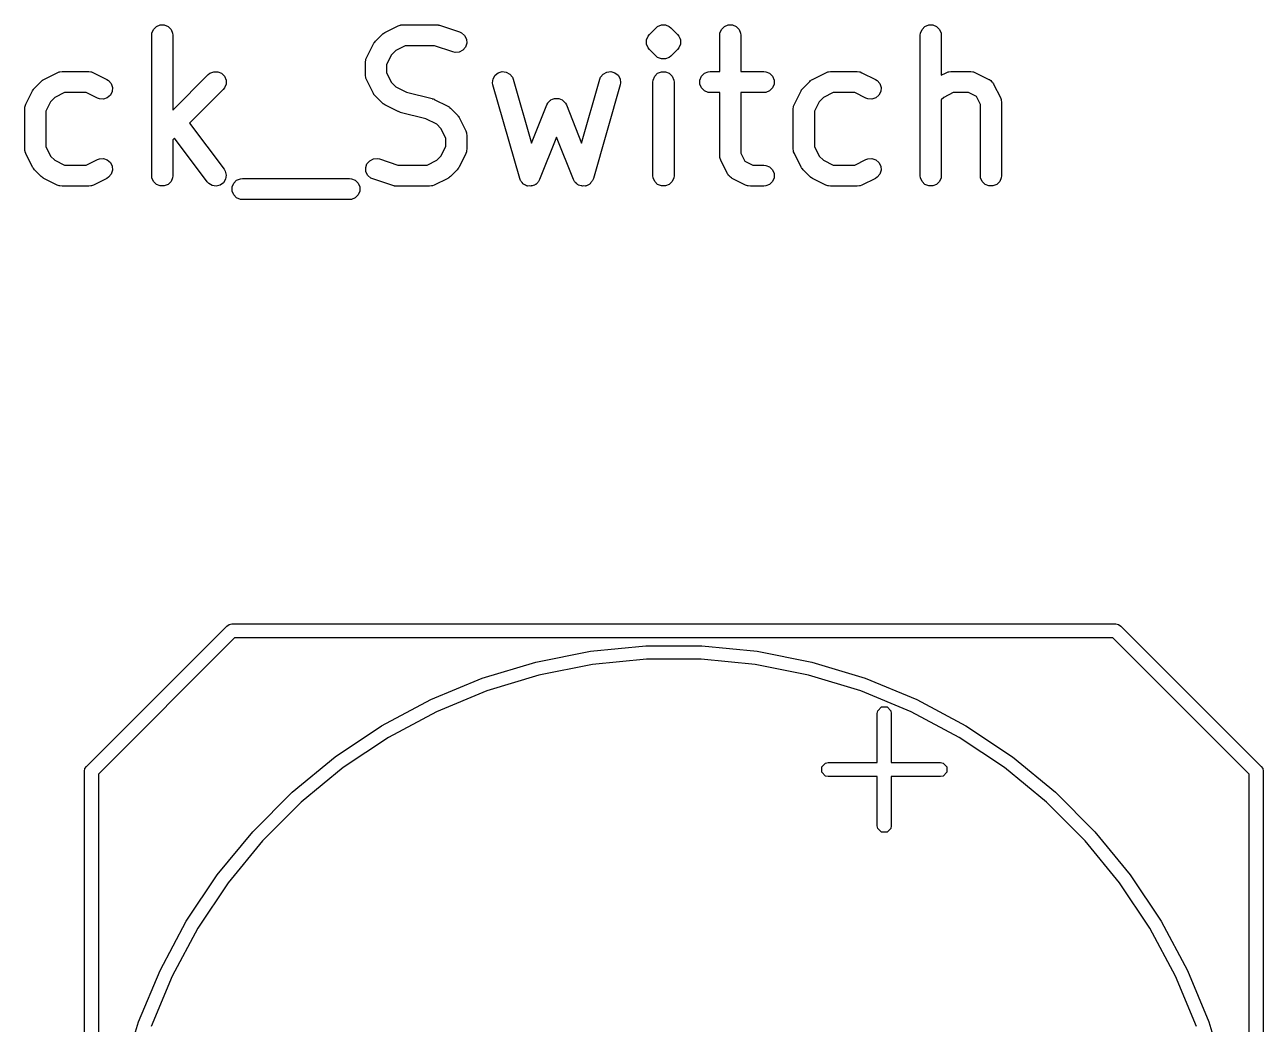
# Model space of a CAD drawing. Header units: inches. Extents: x 4.65 to 7.43, y -3.99 to -2.61.
# Drawn here: x 4.9689 to 5.3164, y -3.6829 to -3.4026 of the extents above; entities that cross this region are included whole.
import ezdxf

# ---------------------------------------------------------------- set-up
doc = ezdxf.new("R2010")
doc.units = ezdxf.units.IN
doc.header["$MEASUREMENT"] = 0
doc.layers.add('BLACK', color=250, linetype='CONTINUOUS')

msp = doc.modelspace()

# ---------------------------------------------------------------- linework, layer by layer
at = {"layer": 'BLACK', "linetype": 'CONTINUOUS'}
for p, q in [((5.0046, -3.40496), (5.00504, -3.4039)), ((5.00504, -3.4039), (5.00585, -3.40308)), ((5.00585, -3.40308), (5.00692, -3.40264)), ((5.00692, -3.40264), (5.00807, -3.40264)), ((5.00807, -3.40264), (5.00914, -3.40308)), ((5.00914, -3.40308), (5.00995, -3.4039)), ((5.00995, -3.4039), (5.01039, -3.40496)), ((5.06967, -3.40493), (5.06992, -3.40477)), ((5.06992, -3.40477), (5.07367, -3.4029)), ((5.07367, -3.4029), (5.07421, -3.40269)), ((5.07421, -3.40269), (5.07431, -3.40268)), ((5.07431, -3.40268), (5.07441, -3.40264)), ((5.07441, -3.40264), (5.07499, -3.40258)), ((5.07499, -3.40258), (5.08436, -3.40258)), ((5.08436, -3.40258), (5.08465, -3.40261)), ((5.08465, -3.40261), (5.08473, -3.40261)), ((5.08473, -3.40261), (5.08483, -3.40263)), ((5.08483, -3.40263), (5.08494, -3.40264)), ((5.08494, -3.40264), (5.08501, -3.40267)), ((5.08501, -3.40267), (5.08529, -3.40273)), ((5.08529, -3.40273), (5.09092, -3.40461)), ((5.09092, -3.40461), (5.09145, -3.40485)), ((5.14414, -3.40532), (5.14601, -3.40345)), ((5.14601, -3.40345), (5.14646, -3.40308)), ((5.14646, -3.40308), (5.14753, -3.40264)), ((5.14753, -3.40264), (5.14868, -3.40264)), ((5.14868, -3.40264), (5.14868, -3.40264)), ((5.14868, -3.40264), (5.14974, -3.40308)), ((5.14974, -3.40308), (5.15019, -3.40345)), ((5.15019, -3.40345), (5.15207, -3.40532)), ((5.16395, -3.40496), (5.1644, -3.4039)), ((5.1644, -3.4039), (5.16521, -3.40308)), ((5.16521, -3.40308), (5.16627, -3.40264)), ((5.16627, -3.40264), (5.16743, -3.40264)), ((5.16743, -3.40264), (5.16849, -3.40308)), ((5.16849, -3.40308), (5.16931, -3.4039)), ((5.16931, -3.4039), (5.16975, -3.40496)), ((5.2202, -3.40496), (5.22064, -3.4039)), ((5.22064, -3.4039), (5.22145, -3.40308)), ((5.22145, -3.40308), (5.22252, -3.40264)), ((5.22252, -3.40264), (5.22367, -3.40264)), ((5.22367, -3.40264), (5.22473, -3.40308)), ((5.22473, -3.40308), (5.22555, -3.4039)), ((5.22555, -3.4039), (5.22599, -3.40496)), ((5.00454, -3.40554), (5.0046, -3.40496)), ((5.00454, -3.44491), (5.00454, -3.40554)), ((5.01039, -3.40496), (5.01045, -3.40554)), ((5.01045, -3.40554), (5.01045, -3.42653)), ((5.06485, -3.41171), (5.06672, -3.40797)), ((5.06672, -3.40797), (5.06688, -3.40772)), ((5.06688, -3.40772), (5.06691, -3.40765)), ((5.06691, -3.40765), (5.06697, -3.40756)), ((5.06697, -3.40756), (5.06703, -3.40748)), ((5.06703, -3.40748), (5.06709, -3.40742)), ((5.06709, -3.40742), (5.06727, -3.4072)), ((5.06727, -3.4072), (5.06915, -3.40532)), ((5.06915, -3.40532), (5.06938, -3.40514)), ((5.06938, -3.40514), (5.06943, -3.40508)), ((5.06943, -3.40508), (5.06952, -3.40502)), ((5.06952, -3.40502), (5.0696, -3.40496)), ((5.0696, -3.40496), (5.06967, -3.40493)), ((5.09145, -3.40485), (5.09232, -3.4056)), ((5.09232, -3.4056), (5.09283, -3.40663)), ((5.09291, -3.40778), (5.09255, -3.40887)), ((5.09283, -3.40663), (5.09291, -3.40778)), ((5.14333, -3.40683), (5.14377, -3.40577)), ((5.14333, -3.40799), (5.14333, -3.40683)), ((5.14377, -3.40905), (5.14333, -3.40799)), ((5.14377, -3.40577), (5.14414, -3.40532)), ((5.15207, -3.40532), (5.15243, -3.40577)), ((5.15243, -3.40577), (5.15266, -3.40632)), ((5.15287, -3.40799), (5.15243, -3.40905)), ((5.15266, -3.40632), (5.15287, -3.40683)), ((5.15287, -3.40683), (5.15287, -3.40799)), ((5.1639, -3.40554), (5.16395, -3.40496)), ((5.1639, -3.41571), (5.1639, -3.40554)), ((5.16975, -3.40496), (5.1698, -3.40554)), ((5.1698, -3.40554), (5.1698, -3.41571)), ((5.22014, -3.40554), (5.2202, -3.40496)), ((5.22014, -3.44491), (5.22014, -3.40554)), ((5.22599, -3.40496), (5.22605, -3.40554)), ((5.22605, -3.40554), (5.22605, -3.41669)), ((5.06464, -3.41226), (5.06485, -3.41171)), ((5.07179, -3.41103), (5.07044, -3.41373)), ((5.07299, -3.40984), (5.07179, -3.41103)), ((5.07568, -3.40849), (5.07299, -3.40984)), ((5.08388, -3.40849), (5.07568, -3.40849)), ((5.08905, -3.41021), (5.08388, -3.40849)), ((5.08962, -3.41034), (5.08905, -3.41021)), ((5.09076, -3.41026), (5.08962, -3.41034)), ((5.0918, -3.40974), (5.09076, -3.41026)), ((5.09255, -3.40887), (5.0918, -3.40974)), ((5.14414, -3.4095), (5.14377, -3.40905)), ((5.14601, -3.41137), (5.14414, -3.4095)), ((5.14646, -3.41174), (5.14601, -3.41137)), ((5.14753, -3.41218), (5.14646, -3.41174)), ((5.14974, -3.41174), (5.14868, -3.41218)), ((5.15019, -3.41137), (5.14974, -3.41174)), ((5.15207, -3.4095), (5.15019, -3.41137)), ((5.15243, -3.40905), (5.15207, -3.4095)), ((5.06454, -3.41304), (5.06459, -3.41246)), ((5.06454, -3.41678), (5.06454, -3.41304)), ((5.06459, -3.41246), (5.06463, -3.41236)), ((5.06463, -3.41236), (5.06464, -3.41226)), ((5.07044, -3.41373), (5.07044, -3.41609)), ((5.14868, -3.41218), (5.14753, -3.41218)), ((5.14753, -3.41218), (5.14753, -3.41218)), ((5.14868, -3.41218), (5.14868, -3.41218)), ((4.97166, -3.42032), (4.97354, -3.41845)), ((4.97354, -3.41845), (4.97376, -3.41826)), ((4.97376, -3.41826), (4.97381, -3.4182)), ((4.97381, -3.4182), (4.9739, -3.41815)), ((4.9739, -3.41815), (4.97398, -3.41808)), ((4.97398, -3.41808), (4.97406, -3.41805)), ((4.97406, -3.41805), (4.9743, -3.41789)), ((4.9743, -3.41789), (4.97805, -3.41602)), ((4.97805, -3.41602), (4.97859, -3.41581)), ((4.97859, -3.41581), (4.9787, -3.4158)), ((4.9787, -3.4158), (4.9788, -3.41576)), ((4.9788, -3.41576), (4.97937, -3.41571)), ((4.97937, -3.41571), (4.98687, -3.41571)), ((4.98687, -3.41571), (4.98745, -3.41576)), ((4.98745, -3.41576), (4.98755, -3.4158)), ((4.98755, -3.4158), (4.98765, -3.41581)), ((4.98765, -3.41581), (4.98819, -3.41602)), ((4.98819, -3.41602), (4.99194, -3.41789)), ((4.99194, -3.41789), (4.99243, -3.4182)), ((4.99243, -3.4182), (4.99319, -3.41907)), ((5.01045, -3.42653), (5.02041, -3.41657)), ((5.02041, -3.41657), (5.02085, -3.4162)), ((5.02085, -3.4162), (5.02192, -3.41576)), ((5.02192, -3.41576), (5.02307, -3.41576)), ((5.02307, -3.41576), (5.02413, -3.4162)), ((5.02413, -3.4162), (5.02495, -3.41702)), ((5.02495, -3.41702), (5.02539, -3.41808)), ((5.02539, -3.41808), (5.02539, -3.41924)), ((5.06459, -3.41736), (5.06454, -3.41678)), ((5.06463, -3.41746), (5.06459, -3.41736)), ((5.06464, -3.41756), (5.06463, -3.41746)), ((5.06485, -3.41811), (5.06464, -3.41756)), ((5.06672, -3.42185), (5.06485, -3.41811)), ((5.07044, -3.41609), (5.07179, -3.41879)), ((5.10017, -3.4189), (5.1003, -3.41776)), ((5.1003, -3.41776), (5.10086, -3.41675)), ((5.10086, -3.41675), (5.10176, -3.41603)), ((5.10176, -3.41603), (5.10287, -3.41572)), ((5.10287, -3.41572), (5.10401, -3.41585)), ((5.10401, -3.41585), (5.10502, -3.41641)), ((5.10502, -3.41641), (5.10573, -3.41731)), ((5.10573, -3.41731), (5.10595, -3.41785)), ((5.10595, -3.41785), (5.11107, -3.43579)), ((5.12514, -3.43579), (5.13027, -3.41785)), ((5.13027, -3.41785), (5.13048, -3.41731)), ((5.13048, -3.41731), (5.13119, -3.41641)), ((5.13119, -3.41641), (5.1322, -3.41585)), ((5.1322, -3.41585), (5.13335, -3.41572)), ((5.13335, -3.41572), (5.13445, -3.41603)), ((5.13445, -3.41603), (5.13536, -3.41675)), ((5.13536, -3.41675), (5.13592, -3.41776)), ((5.13592, -3.41776), (5.13605, -3.4189)), ((5.14515, -3.41866), (5.14521, -3.41808)), ((5.14515, -3.44491), (5.14515, -3.41866)), ((5.14521, -3.41808), (5.14565, -3.41702)), ((5.14565, -3.41702), (5.14646, -3.4162)), ((5.14646, -3.4162), (5.14753, -3.41576)), ((5.14753, -3.41576), (5.14868, -3.41576)), ((5.14868, -3.41576), (5.14974, -3.4162)), ((5.14974, -3.4162), (5.15056, -3.41702)), ((5.15056, -3.41702), (5.151, -3.41808)), ((5.151, -3.41808), (5.15106, -3.41866)), ((5.15106, -3.41866), (5.15106, -3.44491)), ((5.15833, -3.41808), (5.15877, -3.41702)), ((5.15833, -3.41924), (5.15833, -3.41808)), ((5.15877, -3.41702), (5.15959, -3.4162)), ((5.15959, -3.4162), (5.16065, -3.41576)), ((5.16065, -3.41576), (5.16123, -3.41571)), ((5.16123, -3.41571), (5.1639, -3.41571)), ((5.1698, -3.41571), (5.17622, -3.41571)), ((5.17622, -3.41571), (5.1768, -3.41576)), ((5.1768, -3.41576), (5.17786, -3.4162)), ((5.17786, -3.4162), (5.17868, -3.41702)), ((5.17868, -3.41702), (5.17912, -3.41808)), ((5.17912, -3.41808), (5.17912, -3.41924)), ((5.18726, -3.42032), (5.18913, -3.41845)), ((5.18913, -3.41845), (5.18936, -3.41826)), ((5.18936, -3.41826), (5.18941, -3.4182)), ((5.18941, -3.4182), (5.1895, -3.41815)), ((5.1895, -3.41815), (5.18958, -3.41808)), ((5.18958, -3.41808), (5.18965, -3.41805)), ((5.18965, -3.41805), (5.1899, -3.41789)), ((5.1899, -3.41789), (5.19365, -3.41602)), ((5.19365, -3.41602), (5.19419, -3.41581)), ((5.19419, -3.41581), (5.1943, -3.4158)), ((5.1943, -3.4158), (5.1944, -3.41576)), ((5.1944, -3.41576), (5.19497, -3.41571)), ((5.19497, -3.41571), (5.20247, -3.41571)), ((5.20247, -3.41571), (5.20305, -3.41576)), ((5.20305, -3.41576), (5.20315, -3.4158)), ((5.20315, -3.4158), (5.20325, -3.41581)), ((5.20325, -3.41581), (5.20379, -3.41602)), ((5.20379, -3.41602), (5.20754, -3.41789)), ((5.20754, -3.41789), (5.20803, -3.4182)), ((5.20803, -3.4182), (5.20879, -3.41907)), ((5.22605, -3.41669), (5.2274, -3.41602)), ((5.2274, -3.41602), (5.22794, -3.41581)), ((5.22794, -3.41581), (5.22804, -3.4158)), ((5.22804, -3.4158), (5.22814, -3.41576)), ((5.22814, -3.41576), (5.22872, -3.41571)), ((5.22872, -3.41571), (5.23434, -3.41571)), ((5.23434, -3.41571), (5.23492, -3.41576)), ((5.23492, -3.41576), (5.23502, -3.4158)), ((5.23502, -3.4158), (5.23512, -3.41581)), ((5.23512, -3.41581), (5.23566, -3.41602)), ((5.23566, -3.41602), (5.23941, -3.41789)), ((5.23941, -3.41789), (5.23951, -3.41795)), ((5.23951, -3.41795), (5.23955, -3.41797)), ((5.23955, -3.41797), (5.23961, -3.41802)), ((5.23961, -3.41802), (5.2399, -3.4182)), ((5.2399, -3.4182), (5.24014, -3.41848)), ((5.24014, -3.41848), (5.24042, -3.41872)), ((5.24042, -3.41872), (5.24061, -3.41902)), ((4.96923, -3.42484), (4.97111, -3.42109)), ((4.97111, -3.42109), (4.97126, -3.42084)), ((4.97126, -3.42084), (4.97129, -3.42077)), ((4.97129, -3.42077), (4.97136, -3.42069)), ((4.97136, -3.42069), (4.97142, -3.4206)), ((4.97142, -3.4206), (4.97148, -3.42055)), ((4.97148, -3.42055), (4.97166, -3.42032)), ((4.98007, -3.42161), (4.97737, -3.42296)), ((4.98618, -3.42161), (4.98007, -3.42161)), ((4.9893, -3.42318), (4.98618, -3.42161)), ((4.99347, -3.42131), (4.99296, -3.42234)), ((4.99319, -3.41907), (4.99355, -3.42016)), ((4.99355, -3.42016), (4.99347, -3.42131)), ((5.02458, -3.42075), (5.01514, -3.43019)), ((5.02495, -3.4203), (5.02458, -3.42075)), ((5.02539, -3.41924), (5.02495, -3.4203)), ((5.06688, -3.4221), (5.06672, -3.42185)), ((5.06691, -3.42217), (5.06688, -3.4221)), ((5.06697, -3.42226), (5.06691, -3.42217)), ((5.07179, -3.41879), (5.07299, -3.41998)), ((5.07299, -3.41998), (5.07602, -3.4215)), ((5.07602, -3.4215), (5.0832, -3.42329)), ((5.10027, -3.41947), (5.10017, -3.4189)), ((5.10777, -3.44572), (5.10027, -3.41947)), ((5.13594, -3.41947), (5.12844, -3.44572)), ((5.13605, -3.4189), (5.13594, -3.41947)), ((5.15877, -3.4203), (5.15833, -3.41924)), ((5.15959, -3.42111), (5.15877, -3.4203)), ((5.16065, -3.42156), (5.15959, -3.42111)), ((5.16123, -3.42161), (5.16065, -3.42156)), ((5.1639, -3.42161), (5.16123, -3.42161)), ((5.1639, -3.43928), (5.1639, -3.42161)), ((5.17622, -3.42161), (5.1698, -3.42161)), ((5.1698, -3.42161), (5.1698, -3.43858)), ((5.1768, -3.42156), (5.17622, -3.42161)), ((5.17786, -3.42111), (5.1768, -3.42156)), ((5.17868, -3.4203), (5.17786, -3.42111)), ((5.17912, -3.41924), (5.17868, -3.4203)), ((5.18483, -3.42484), (5.18671, -3.42109)), ((5.18671, -3.42109), (5.18686, -3.42084)), ((5.18686, -3.42084), (5.18689, -3.42077)), ((5.18689, -3.42077), (5.18696, -3.42069)), ((5.18696, -3.42069), (5.18701, -3.4206)), ((5.18701, -3.4206), (5.18707, -3.42055)), ((5.18707, -3.42055), (5.18726, -3.42032)), ((5.19567, -3.42161), (5.19297, -3.42296)), ((5.20177, -3.42161), (5.19567, -3.42161)), ((5.2049, -3.42318), (5.20177, -3.42161)), ((5.20907, -3.42131), (5.20855, -3.42234)), ((5.20879, -3.41907), (5.20915, -3.42016)), ((5.20915, -3.42016), (5.20907, -3.42131)), ((5.22941, -3.42161), (5.22672, -3.42296)), ((5.23364, -3.42161), (5.22941, -3.42161)), ((5.23589, -3.42274), (5.23364, -3.42161)), ((5.24061, -3.41902), (5.24066, -3.41907)), ((5.24066, -3.41907), (5.24067, -3.41912)), ((5.24067, -3.41912), (5.24073, -3.41921)), ((5.24073, -3.41921), (5.24261, -3.42296)), ((4.96892, -3.42616), (4.96898, -3.42558)), ((4.96898, -3.42558), (4.96902, -3.42548)), ((4.96902, -3.42548), (4.96903, -3.42538)), ((4.96903, -3.42538), (4.96923, -3.42484)), ((4.97618, -3.42416), (4.97483, -3.42686)), ((4.97737, -3.42296), (4.97618, -3.42416)), ((4.98984, -3.42338), (4.9893, -3.42318)), ((4.99099, -3.42346), (4.98984, -3.42338)), ((4.99208, -3.4231), (4.99099, -3.42346)), ((4.99296, -3.42234), (4.99208, -3.4231)), ((5.06703, -3.42234), (5.06697, -3.42226)), ((5.06709, -3.4224), (5.06703, -3.42234)), ((5.06727, -3.42262), (5.06709, -3.4224)), ((5.06915, -3.4245), (5.06727, -3.42262)), ((5.06938, -3.42468), (5.06915, -3.4245)), ((5.06943, -3.42474), (5.06938, -3.42468)), ((5.06952, -3.4248), (5.06943, -3.42474)), ((5.0696, -3.42486), (5.06952, -3.4248)), ((5.06967, -3.42489), (5.0696, -3.42486)), ((5.06992, -3.42505), (5.06967, -3.42489)), ((5.07367, -3.42692), (5.06992, -3.42505)), ((5.0832, -3.42329), (5.08324, -3.42331)), ((5.08324, -3.42331), (5.08327, -3.42331)), ((5.08327, -3.42331), (5.08351, -3.4234)), ((5.08351, -3.4234), (5.08375, -3.42349)), ((5.08375, -3.42349), (5.08376, -3.4235)), ((5.08376, -3.4235), (5.08381, -3.42352)), ((5.08381, -3.42352), (5.08756, -3.42539)), ((5.08756, -3.42539), (5.0878, -3.42555)), ((5.0878, -3.42555), (5.08788, -3.42558)), ((5.08788, -3.42558), (5.08796, -3.42564)), ((5.08796, -3.42564), (5.08805, -3.4257)), ((5.11107, -3.43579), (5.11536, -3.42506)), ((5.11536, -3.42506), (5.11563, -3.42455)), ((5.11563, -3.42455), (5.11566, -3.42452)), ((5.11566, -3.42452), (5.11567, -3.42449)), ((5.11567, -3.42449), (5.11606, -3.42411)), ((5.11606, -3.42411), (5.11644, -3.42372)), ((5.11644, -3.42372), (5.11647, -3.42371)), ((5.11647, -3.42371), (5.1165, -3.42368)), ((5.1165, -3.42368), (5.117, -3.42348)), ((5.117, -3.42348), (5.1175, -3.42327)), ((5.1175, -3.42327), (5.11753, -3.42327)), ((5.11753, -3.42327), (5.11757, -3.42326)), ((5.11757, -3.42326), (5.11811, -3.42326)), ((5.11811, -3.42326), (5.11865, -3.42326)), ((5.11865, -3.42326), (5.11868, -3.42327)), ((5.11868, -3.42327), (5.11872, -3.42327)), ((5.11872, -3.42327), (5.11922, -3.42348)), ((5.11922, -3.42348), (5.11972, -3.42368)), ((5.11972, -3.42368), (5.11974, -3.42371)), ((5.11974, -3.42371), (5.11978, -3.42372)), ((5.11978, -3.42372), (5.12016, -3.42411)), ((5.12016, -3.42411), (5.12054, -3.42449)), ((5.12054, -3.42449), (5.12056, -3.42452)), ((5.12056, -3.42452), (5.12058, -3.42455)), ((5.12058, -3.42455), (5.12085, -3.42506)), ((5.12085, -3.42506), (5.12514, -3.43579)), ((5.18452, -3.42616), (5.18458, -3.42558)), ((5.18458, -3.42558), (5.18462, -3.42548)), ((5.18462, -3.42538), (5.18483, -3.42484)), ((5.18462, -3.42548), (5.18462, -3.42538)), ((5.19177, -3.42416), (5.19043, -3.42686)), ((5.19297, -3.42296), (5.19177, -3.42416)), ((5.20544, -3.42338), (5.2049, -3.42318)), ((5.20659, -3.42346), (5.20544, -3.42338)), ((5.20768, -3.4231), (5.20659, -3.42346)), ((5.20855, -3.42234), (5.20768, -3.4231)), ((5.22672, -3.42296), (5.22605, -3.42363)), ((5.22605, -3.42363), (5.22605, -3.44491)), ((5.23701, -3.42498), (5.23589, -3.42274)), ((5.23701, -3.44491), (5.23701, -3.42498)), ((5.24261, -3.42296), (5.24281, -3.4235)), ((5.24281, -3.4235), (5.24282, -3.42361)), ((5.24282, -3.42361), (5.24286, -3.42371)), ((5.24286, -3.42371), (5.24292, -3.42428)), ((5.24292, -3.42428), (5.24292, -3.44491)), ((4.96892, -3.43741), (4.96892, -3.42616)), ((4.97483, -3.42686), (4.97483, -3.43671)), ((5.07371, -3.42694), (5.07367, -3.42692)), ((5.07373, -3.42695), (5.07371, -3.42694)), ((5.07397, -3.42704), (5.07373, -3.42695)), ((5.07421, -3.42713), (5.07397, -3.42704)), ((5.07423, -3.42713), (5.07421, -3.42713)), ((5.07427, -3.42715), (5.07423, -3.42713)), ((5.08146, -3.42894), (5.07427, -3.42715)), ((5.08449, -3.43046), (5.08146, -3.42894)), ((5.08805, -3.4257), (5.0881, -3.42576)), ((5.0881, -3.42576), (5.08832, -3.42595)), ((5.08832, -3.42595), (5.0902, -3.42782)), ((5.0902, -3.42782), (5.09038, -3.42805)), ((5.09038, -3.42805), (5.09044, -3.4281)), ((5.09044, -3.4281), (5.0905, -3.42819)), ((5.0905, -3.42819), (5.09057, -3.42827)), ((5.09057, -3.42827), (5.0906, -3.42834)), ((5.0906, -3.42834), (5.09075, -3.42859)), ((5.09075, -3.42859), (5.09263, -3.43234)), ((5.18452, -3.43741), (5.18452, -3.42616)), ((5.19043, -3.42686), (5.19043, -3.43671)), ((5.01514, -3.43019), (5.02486, -3.44313)), ((5.08568, -3.43166), (5.08449, -3.43046)), ((5.08703, -3.43435), (5.08568, -3.43166)), ((5.09263, -3.43234), (5.09283, -3.43288)), ((5.01093, -3.4344), (5.01045, -3.43488)), ((5.01045, -3.43488), (5.01045, -3.44491)), ((5.02013, -3.44668), (5.01093, -3.4344)), ((5.08703, -3.43671), (5.08703, -3.43435)), ((5.09283, -3.43288), (5.09284, -3.43298)), ((5.09284, -3.43298), (5.09288, -3.43308)), ((5.09288, -3.43308), (5.09294, -3.43366)), ((5.09294, -3.43366), (5.09294, -3.43741)), ((5.11811, -3.43411), (5.11335, -3.446)), ((5.12286, -3.446), (5.11811, -3.43411)), ((4.96898, -3.43798), (4.96892, -3.43741)), ((4.96902, -3.43808), (4.96898, -3.43798)), ((4.96903, -3.43819), (4.96902, -3.43808)), ((4.96923, -3.43873), (4.96903, -3.43819)), ((4.97111, -3.44248), (4.96923, -3.43873)), ((4.97483, -3.43671), (4.97618, -3.43941)), ((4.97618, -3.43941), (4.97737, -3.4406)), ((5.08449, -3.4406), (5.08568, -3.43941)), ((5.08568, -3.43941), (5.08703, -3.43671)), ((5.09263, -3.43873), (5.09075, -3.44248)), ((5.09283, -3.43819), (5.09263, -3.43873)), ((5.09284, -3.43808), (5.09283, -3.43819)), ((5.09288, -3.43798), (5.09284, -3.43808)), ((5.09294, -3.43741), (5.09288, -3.43798)), ((5.16395, -3.43986), (5.1639, -3.43928)), ((5.1698, -3.43858), (5.17093, -3.44083)), ((5.18458, -3.43798), (5.18452, -3.43741)), ((5.18462, -3.43808), (5.18458, -3.43798)), ((5.18462, -3.43819), (5.18462, -3.43808)), ((5.18483, -3.43873), (5.18462, -3.43819)), ((5.18671, -3.44248), (5.18483, -3.43873)), ((5.19043, -3.43671), (5.19177, -3.43941)), ((5.19177, -3.43941), (5.19297, -3.4406)), ((4.97126, -3.44273), (4.97111, -3.44248)), ((4.97129, -3.4428), (4.97126, -3.44273)), ((4.97136, -3.44288), (4.97129, -3.4428)), ((4.97142, -3.44297), (4.97136, -3.44288)), ((4.97148, -3.44302), (4.97142, -3.44297)), ((4.97166, -3.44324), (4.97148, -3.44302)), ((4.97737, -3.4406), (4.98007, -3.44195)), ((4.98007, -3.44195), (4.98618, -3.44195)), ((4.98618, -3.44195), (4.9893, -3.44039)), ((4.9893, -3.44039), (4.98984, -3.44018)), ((4.98984, -3.44018), (4.99099, -3.4401)), ((4.99099, -3.4401), (4.99208, -3.44047)), ((4.99208, -3.44047), (4.99296, -3.44122)), ((4.99296, -3.44122), (4.99347, -3.44225)), ((4.99347, -3.44225), (4.99355, -3.4434)), ((5.06456, -3.44266), (5.06492, -3.44157)), ((5.06464, -3.44381), (5.06456, -3.44266)), ((5.06492, -3.44157), (5.06568, -3.4407)), ((5.06568, -3.4407), (5.06671, -3.44018)), ((5.06671, -3.44018), (5.06786, -3.4401)), ((5.06786, -3.4401), (5.06842, -3.44023)), ((5.06842, -3.44023), (5.07359, -3.44195)), ((5.07359, -3.44195), (5.08179, -3.44195)), ((5.08179, -3.44195), (5.08449, -3.4406)), ((5.09038, -3.44302), (5.0902, -3.44324)), ((5.09044, -3.44297), (5.09038, -3.44302)), ((5.0905, -3.44288), (5.09044, -3.44297)), ((5.09057, -3.4428), (5.0905, -3.44288)), ((5.0906, -3.44273), (5.09057, -3.4428)), ((5.09075, -3.44248), (5.0906, -3.44273)), ((5.16399, -3.43996), (5.16395, -3.43986)), ((5.164, -3.44006), (5.16399, -3.43996)), ((5.16421, -3.4406), (5.164, -3.44006)), ((5.16608, -3.44435), (5.16421, -3.4406)), ((5.17093, -3.44083), (5.17317, -3.44195)), ((5.17317, -3.44195), (5.17622, -3.44195)), ((5.17622, -3.44195), (5.1768, -3.44201)), ((5.1768, -3.44201), (5.17786, -3.44245)), ((5.17786, -3.44245), (5.17868, -3.44327)), ((5.18686, -3.44273), (5.18671, -3.44248)), ((5.18689, -3.4428), (5.18686, -3.44273)), ((5.18696, -3.44288), (5.18689, -3.4428)), ((5.18701, -3.44297), (5.18696, -3.44288)), ((5.18707, -3.44302), (5.18701, -3.44297)), ((5.18726, -3.44324), (5.18707, -3.44302)), ((5.19297, -3.4406), (5.19567, -3.44195)), ((5.19567, -3.44195), (5.20177, -3.44195)), ((5.20177, -3.44195), (5.2049, -3.44039)), ((5.2049, -3.44039), (5.20544, -3.44018)), ((5.20544, -3.44018), (5.20659, -3.4401)), ((5.20659, -3.4401), (5.20768, -3.44047)), ((5.20768, -3.44047), (5.20855, -3.44122)), ((5.20855, -3.44122), (5.20907, -3.44225)), ((5.20907, -3.44225), (5.20915, -3.4434)), ((4.97354, -3.44512), (4.97166, -3.44324)), ((4.97376, -3.44531), (4.97354, -3.44512)), ((4.97381, -3.44536), (4.97376, -3.44531)), ((4.9739, -3.44542), (4.97381, -3.44536)), ((4.97398, -3.44549), (4.9739, -3.44542)), ((4.97406, -3.44552), (4.97398, -3.44549)), ((4.9743, -3.44567), (4.97406, -3.44552)), ((4.97805, -3.44755), (4.9743, -3.44567)), ((4.99194, -3.44567), (4.98819, -3.44755)), ((4.99243, -3.44536), (4.99194, -3.44567)), ((4.99319, -3.44449), (4.99243, -3.44536)), ((4.99355, -3.4434), (4.99319, -3.44449)), ((5.0046, -3.44548), (5.00454, -3.44491)), ((5.00504, -3.44655), (5.0046, -3.44548)), ((5.01039, -3.44548), (5.00995, -3.44655)), ((5.01045, -3.44491), (5.01039, -3.44548)), ((5.02528, -3.44589), (5.02469, -3.44688)), ((5.02486, -3.44313), (5.02516, -3.44363)), ((5.02516, -3.44363), (5.02544, -3.44475)), ((5.02544, -3.44475), (5.02528, -3.44589)), ((5.02754, -3.44702), (5.02835, -3.4462)), ((5.02835, -3.4462), (5.02942, -3.44576)), ((5.02942, -3.44576), (5.02999, -3.4457)), ((5.02999, -3.4457), (5.05999, -3.4457)), ((5.05999, -3.4457), (5.06056, -3.44576)), ((5.06056, -3.44576), (5.06163, -3.4462)), ((5.06163, -3.4462), (5.06244, -3.44702)), ((5.06516, -3.44484), (5.06464, -3.44381)), ((5.06603, -3.4456), (5.06516, -3.44484)), ((5.06655, -3.44583), (5.06603, -3.4456)), ((5.07218, -3.44771), (5.06655, -3.44583)), ((5.08756, -3.44567), (5.08381, -3.44755)), ((5.0878, -3.44552), (5.08756, -3.44567)), ((5.08788, -3.44549), (5.0878, -3.44552)), ((5.08796, -3.44542), (5.08788, -3.44549)), ((5.08805, -3.44536), (5.08796, -3.44542)), ((5.0881, -3.44531), (5.08805, -3.44536)), ((5.08832, -3.44512), (5.0881, -3.44531)), ((5.0902, -3.44324), (5.08832, -3.44512)), ((5.10798, -3.44626), (5.10777, -3.44572)), ((5.1081, -3.4464), (5.10798, -3.44626)), ((5.10817, -3.44658), (5.1081, -3.4464)), ((5.11308, -3.44652), (5.11295, -3.44665)), ((5.11335, -3.446), (5.11308, -3.44652)), ((5.12313, -3.44652), (5.12286, -3.446)), ((5.12326, -3.44665), (5.12313, -3.44652)), ((5.12811, -3.4464), (5.12804, -3.44658)), ((5.12823, -3.44626), (5.12811, -3.4464)), ((5.12844, -3.44572), (5.12823, -3.44626)), ((5.14521, -3.44548), (5.14515, -3.44491)), ((5.14565, -3.44655), (5.14521, -3.44548)), ((5.151, -3.44548), (5.15056, -3.44655)), ((5.15106, -3.44491), (5.151, -3.44548)), ((5.16614, -3.44445), (5.16608, -3.44435)), ((5.16616, -3.44449), (5.16614, -3.44445)), ((5.16621, -3.44455), (5.16616, -3.44449)), ((5.16639, -3.44484), (5.16621, -3.44455)), ((5.16667, -3.44508), (5.16639, -3.44484)), ((5.16691, -3.44536), (5.16667, -3.44508)), ((5.16721, -3.44555), (5.16691, -3.44536)), ((5.16726, -3.4456), (5.16721, -3.44555)), ((5.16731, -3.44561), (5.16726, -3.4456)), ((5.1674, -3.44567), (5.16731, -3.44561)), ((5.17115, -3.44755), (5.1674, -3.44567)), ((5.17868, -3.44327), (5.17912, -3.44433)), ((5.17912, -3.44548), (5.17868, -3.44655)), ((5.17912, -3.44433), (5.17912, -3.44548)), ((5.18913, -3.44512), (5.18726, -3.44324)), ((5.18936, -3.44531), (5.18913, -3.44512)), ((5.18941, -3.44536), (5.18936, -3.44531)), ((5.1895, -3.44542), (5.18941, -3.44536)), ((5.18958, -3.44549), (5.1895, -3.44542)), ((5.18965, -3.44552), (5.18958, -3.44549)), ((5.1899, -3.44567), (5.18965, -3.44552)), ((5.19365, -3.44755), (5.1899, -3.44567)), ((5.20754, -3.44567), (5.20379, -3.44755)), ((5.20803, -3.44536), (5.20754, -3.44567)), ((5.20879, -3.44449), (5.20803, -3.44536)), ((5.20915, -3.4434), (5.20879, -3.44449)), ((5.2202, -3.44548), (5.22014, -3.44491)), ((5.22064, -3.44655), (5.2202, -3.44548)), ((5.22599, -3.44548), (5.22555, -3.44655)), ((5.22605, -3.44491), (5.22599, -3.44548)), ((5.23707, -3.44548), (5.23701, -3.44491)), ((5.23751, -3.44655), (5.23707, -3.44548)), ((5.24286, -3.44548), (5.24242, -3.44655)), ((5.24292, -3.44491), (5.24286, -3.44548)), ((4.97859, -3.44775), (4.97805, -3.44755)), ((4.9787, -3.44776), (4.97859, -3.44775)), ((4.9788, -3.4478), (4.9787, -3.44776)), ((4.97937, -3.44786), (4.9788, -3.4478)), ((4.98687, -3.44786), (4.97937, -3.44786)), ((4.98745, -3.4478), (4.98687, -3.44786)), ((4.98755, -3.44776), (4.98745, -3.4478)), ((4.98765, -3.44775), (4.98755, -3.44776)), ((4.98819, -3.44755), (4.98765, -3.44775)), ((5.00585, -3.44736), (5.00504, -3.44655)), ((5.00692, -3.4478), (5.00585, -3.44736)), ((5.00807, -3.4478), (5.00692, -3.4478)), ((5.00914, -3.44736), (5.00807, -3.4478)), ((5.00995, -3.44655), (5.00914, -3.44736)), ((5.02052, -3.4471), (5.02013, -3.44668)), ((5.02151, -3.44769), (5.02052, -3.4471)), ((5.02265, -3.44785), (5.02151, -3.44769)), ((5.02377, -3.44757), (5.02265, -3.44785)), ((5.02469, -3.44688), (5.02377, -3.44757)), ((5.0271, -3.44808), (5.02754, -3.44702)), ((5.0271, -3.44923), (5.0271, -3.44808)), ((5.02754, -3.4503), (5.0271, -3.44923)), ((5.06244, -3.44702), (5.06288, -3.44808)), ((5.06288, -3.44923), (5.06244, -3.4503)), ((5.06288, -3.44808), (5.06288, -3.44923)), ((5.07246, -3.44777), (5.07218, -3.44771)), ((5.07254, -3.4478), (5.07246, -3.44777)), ((5.07264, -3.44781), (5.07254, -3.4478)), ((5.07274, -3.44784), (5.07264, -3.44781)), ((5.07282, -3.44783), (5.07274, -3.44784)), ((5.07311, -3.44786), (5.07282, -3.44783)), ((5.08249, -3.44786), (5.07311, -3.44786)), ((5.08306, -3.4478), (5.08249, -3.44786)), ((5.08316, -3.44776), (5.08306, -3.4478)), ((5.08327, -3.44775), (5.08316, -3.44776)), ((5.08381, -3.44755), (5.08327, -3.44775)), ((5.10845, -3.44685), (5.10817, -3.44658)), ((5.1087, -3.44716), (5.10845, -3.44685)), ((5.10886, -3.44725), (5.1087, -3.44716)), ((5.109, -3.44738), (5.10886, -3.44725)), ((5.10936, -3.44753), (5.109, -3.44738)), ((5.1097, -3.44772), (5.10936, -3.44753)), ((5.10989, -3.44774), (5.1097, -3.44772)), ((5.11007, -3.44781), (5.10989, -3.44774)), ((5.11046, -3.4478), (5.11007, -3.44781)), ((5.11085, -3.44785), (5.11046, -3.4478)), ((5.11103, -3.4478), (5.11085, -3.44785)), ((5.11122, -3.4478), (5.11103, -3.4478)), ((5.11158, -3.44764), (5.11122, -3.4478)), ((5.11196, -3.44753), (5.11158, -3.44764)), ((5.1121, -3.44742), (5.11196, -3.44753)), ((5.11228, -3.44734), (5.1121, -3.44742)), ((5.11255, -3.44706), (5.11228, -3.44734)), ((5.11286, -3.44682), (5.11255, -3.44706)), ((5.11295, -3.44665), (5.11286, -3.44682)), ((5.12335, -3.44682), (5.12326, -3.44665)), ((5.12366, -3.44706), (5.12335, -3.44682)), ((5.12394, -3.44734), (5.12366, -3.44706)), ((5.12411, -3.44742), (5.12394, -3.44734)), ((5.12426, -3.44753), (5.12411, -3.44742)), ((5.12463, -3.44764), (5.12426, -3.44753)), ((5.12499, -3.4478), (5.12463, -3.44764)), ((5.12518, -3.4478), (5.12499, -3.4478)), ((5.12536, -3.44785), (5.12518, -3.4478)), ((5.12575, -3.4478), (5.12536, -3.44785)), ((5.12615, -3.44781), (5.12575, -3.4478)), ((5.12632, -3.44774), (5.12615, -3.44781)), ((5.12651, -3.44772), (5.12632, -3.44774)), ((5.12685, -3.44753), (5.12651, -3.44772)), ((5.12722, -3.44738), (5.12685, -3.44753)), ((5.12735, -3.44725), (5.12722, -3.44738)), ((5.12752, -3.44716), (5.12735, -3.44725)), ((5.12776, -3.44685), (5.12752, -3.44716)), ((5.12804, -3.44658), (5.12776, -3.44685)), ((5.14646, -3.44736), (5.14565, -3.44655)), ((5.14753, -3.4478), (5.14646, -3.44736)), ((5.14868, -3.4478), (5.14753, -3.4478)), ((5.14974, -3.44736), (5.14868, -3.4478)), ((5.15056, -3.44655), (5.14974, -3.44736)), ((5.17169, -3.44775), (5.17115, -3.44755)), ((5.1718, -3.44776), (5.17169, -3.44775)), ((5.1719, -3.4478), (5.1718, -3.44776)), ((5.17247, -3.44786), (5.1719, -3.4478)), ((5.17622, -3.44786), (5.17247, -3.44786)), ((5.1768, -3.4478), (5.17622, -3.44786)), ((5.17786, -3.44736), (5.1768, -3.4478)), ((5.17868, -3.44655), (5.17786, -3.44736)), ((5.19419, -3.44775), (5.19365, -3.44755)), ((5.1943, -3.44776), (5.19419, -3.44775)), ((5.1944, -3.4478), (5.1943, -3.44776)), ((5.19497, -3.44786), (5.1944, -3.4478)), ((5.20247, -3.44786), (5.19497, -3.44786)), ((5.20305, -3.4478), (5.20247, -3.44786)), ((5.20315, -3.44776), (5.20305, -3.4478)), ((5.20325, -3.44775), (5.20315, -3.44776)), ((5.20379, -3.44755), (5.20325, -3.44775)), ((5.22145, -3.44736), (5.22064, -3.44655)), ((5.22252, -3.4478), (5.22145, -3.44736)), ((5.22367, -3.4478), (5.22252, -3.4478)), ((5.22473, -3.44736), (5.22367, -3.4478)), ((5.22555, -3.44655), (5.22473, -3.44736)), ((5.23833, -3.44736), (5.23751, -3.44655)), ((5.23939, -3.4478), (5.23833, -3.44736)), ((5.24054, -3.4478), (5.23939, -3.4478)), ((5.24161, -3.44736), (5.24054, -3.4478)), ((5.24242, -3.44655), (5.24161, -3.44736)), ((5.02835, -3.45111), (5.02754, -3.4503)), ((5.02942, -3.45155), (5.02835, -3.45111)), ((5.02999, -3.45161), (5.02942, -3.45155)), ((5.05999, -3.45161), (5.02999, -3.45161)), ((5.06056, -3.45155), (5.05999, -3.45161)), ((5.06163, -3.45111), (5.06056, -3.45155)), ((5.06244, -3.4503), (5.06163, -3.45111)), ((4.98622, -3.61059), (5.02559, -3.57122)), ((5.02559, -3.57122), (5.02623, -3.5708)), ((5.02623, -3.5708), (5.02698, -3.57065)), ((5.02698, -3.57065), (5.27502, -3.57065)), ((5.27502, -3.57065), (5.27577, -3.5708)), ((5.27577, -3.5708), (5.27641, -3.57122)), ((5.27641, -3.57122), (5.31578, -3.61059)), ((5.0278, -3.57458), (4.98958, -3.6128)), ((5.2742, -3.57458), (5.0278, -3.57458)), ((5.31242, -3.6128), (5.2742, -3.57458)), ((5.11226, -3.58133), (5.1276, -3.57828)), ((5.1276, -3.57828), (5.14318, -3.57674)), ((5.14318, -3.57674), (5.15882, -3.57674)), ((5.15882, -3.57674), (5.1744, -3.57828)), ((5.1744, -3.57828), (5.18974, -3.58133)), ((5.09728, -3.58587), (5.11226, -3.58133)), ((5.12815, -3.58199), (5.11317, -3.58497)), ((5.14336, -3.58049), (5.12815, -3.58199)), ((5.15864, -3.58049), (5.14336, -3.58049)), ((5.17385, -3.58199), (5.15864, -3.58049)), ((5.18883, -3.58497), (5.17385, -3.58199)), ((5.18974, -3.58133), (5.20472, -3.58587)), ((5.11317, -3.58497), (5.09855, -3.5894)), ((5.20345, -3.5894), (5.18883, -3.58497)), ((5.08283, -3.59186), (5.09728, -3.58587)), ((5.20472, -3.58587), (5.21917, -3.59186)), ((5.06903, -3.59924), (5.08283, -3.59186)), ((5.09855, -3.5894), (5.08443, -3.59525)), ((5.21757, -3.59525), (5.20345, -3.5894)), ((5.21917, -3.59186), (5.23297, -3.59924)), ((5.08443, -3.59525), (5.07095, -3.60245)), ((5.20809, -3.59575), (5.20824, -3.595)), ((5.20809, -3.60953), (5.20809, -3.59575)), ((5.20824, -3.595), (5.2093, -3.59393)), ((5.2093, -3.59393), (5.21081, -3.59393)), ((5.21081, -3.59393), (5.21187, -3.595)), ((5.21187, -3.595), (5.21202, -3.59575)), ((5.21202, -3.59575), (5.21202, -3.60953)), ((5.23105, -3.60245), (5.21757, -3.59525)), ((5.05602, -3.60793), (5.06903, -3.59924)), ((5.23297, -3.59924), (5.24598, -3.60793)), ((5.07095, -3.60245), (5.05825, -3.61094)), ((5.24375, -3.61094), (5.23105, -3.60245)), ((5.04392, -3.61786), (5.05602, -3.60793)), ((5.19249, -3.61075), (5.19355, -3.60968)), ((5.19355, -3.60968), (5.19431, -3.60953)), ((5.19431, -3.60953), (5.20809, -3.60953)), ((5.21202, -3.60953), (5.2258, -3.60953)), ((5.2258, -3.60953), (5.22656, -3.60968)), ((5.22656, -3.60968), (5.22762, -3.61075)), ((5.24598, -3.60793), (5.25808, -3.61786)), ((4.98565, -3.61198), (4.9858, -3.61123)), ((4.98565, -3.89939), (4.98565, -3.61198)), ((4.9858, -3.61123), (4.98622, -3.61059)), ((4.98958, -3.6128), (4.98958, -3.89742)), ((5.05825, -3.61094), (5.04644, -3.62063)), ((5.19249, -3.61225), (5.19249, -3.61075)), ((5.19355, -3.61332), (5.19249, -3.61225)), ((5.22762, -3.61225), (5.22656, -3.61332)), ((5.22762, -3.61075), (5.22762, -3.61225)), ((5.25556, -3.62063), (5.24375, -3.61094)), ((5.31242, -3.89742), (5.31242, -3.6128)), ((5.31578, -3.61059), (5.3162, -3.61123)), ((5.3162, -3.61123), (5.31635, -3.61198)), ((5.31635, -3.61198), (5.31635, -3.89939)), ((5.19431, -3.61347), (5.19355, -3.61332)), ((5.20809, -3.61347), (5.19431, -3.61347)), ((5.20809, -3.62725), (5.20809, -3.61347)), ((5.2258, -3.61347), (5.21202, -3.61347)), ((5.21202, -3.61347), (5.21202, -3.62725)), ((5.22656, -3.61332), (5.2258, -3.61347)), ((5.03286, -3.62892), (5.04392, -3.61786)), ((5.25808, -3.61786), (5.26914, -3.62892)), ((5.04644, -3.62063), (5.03563, -3.63144)), ((5.26637, -3.63144), (5.25556, -3.62063)), ((5.02293, -3.64102), (5.03286, -3.62892)), ((5.20824, -3.628), (5.20809, -3.62725)), ((5.2093, -3.62907), (5.20824, -3.628)), ((5.21081, -3.62907), (5.2093, -3.62907)), ((5.21187, -3.628), (5.21081, -3.62907)), ((5.21202, -3.62725), (5.21187, -3.628)), ((5.26914, -3.62892), (5.27907, -3.64102)), ((5.03563, -3.63144), (5.02594, -3.64325)), ((5.27606, -3.64325), (5.26637, -3.63144)), ((5.01424, -3.65403), (5.02293, -3.64102)), ((5.27907, -3.64102), (5.28776, -3.65403)), ((5.02594, -3.64325), (5.01745, -3.65595)), ((5.28455, -3.65595), (5.27606, -3.64325)), ((5.00686, -3.66783), (5.01424, -3.65403)), ((5.28776, -3.65403), (5.29514, -3.66783)), ((5.01745, -3.65595), (5.01025, -3.66943)), ((5.29175, -3.66943), (5.28455, -3.65595)), ((5.00087, -3.68228), (5.00686, -3.66783)), ((5.29514, -3.66783), (5.30113, -3.68228)), ((5.01025, -3.66943), (5.0044, -3.68355)), ((5.2976, -3.68355), (5.29175, -3.66943)), ((4.99633, -3.69726), (5.00087, -3.68228)), ((5.30113, -3.68228), (5.30567, -3.69726))]:
    msp.add_line(p, q, dxfattribs=at)

doc.saveas('drawing.dxf')
